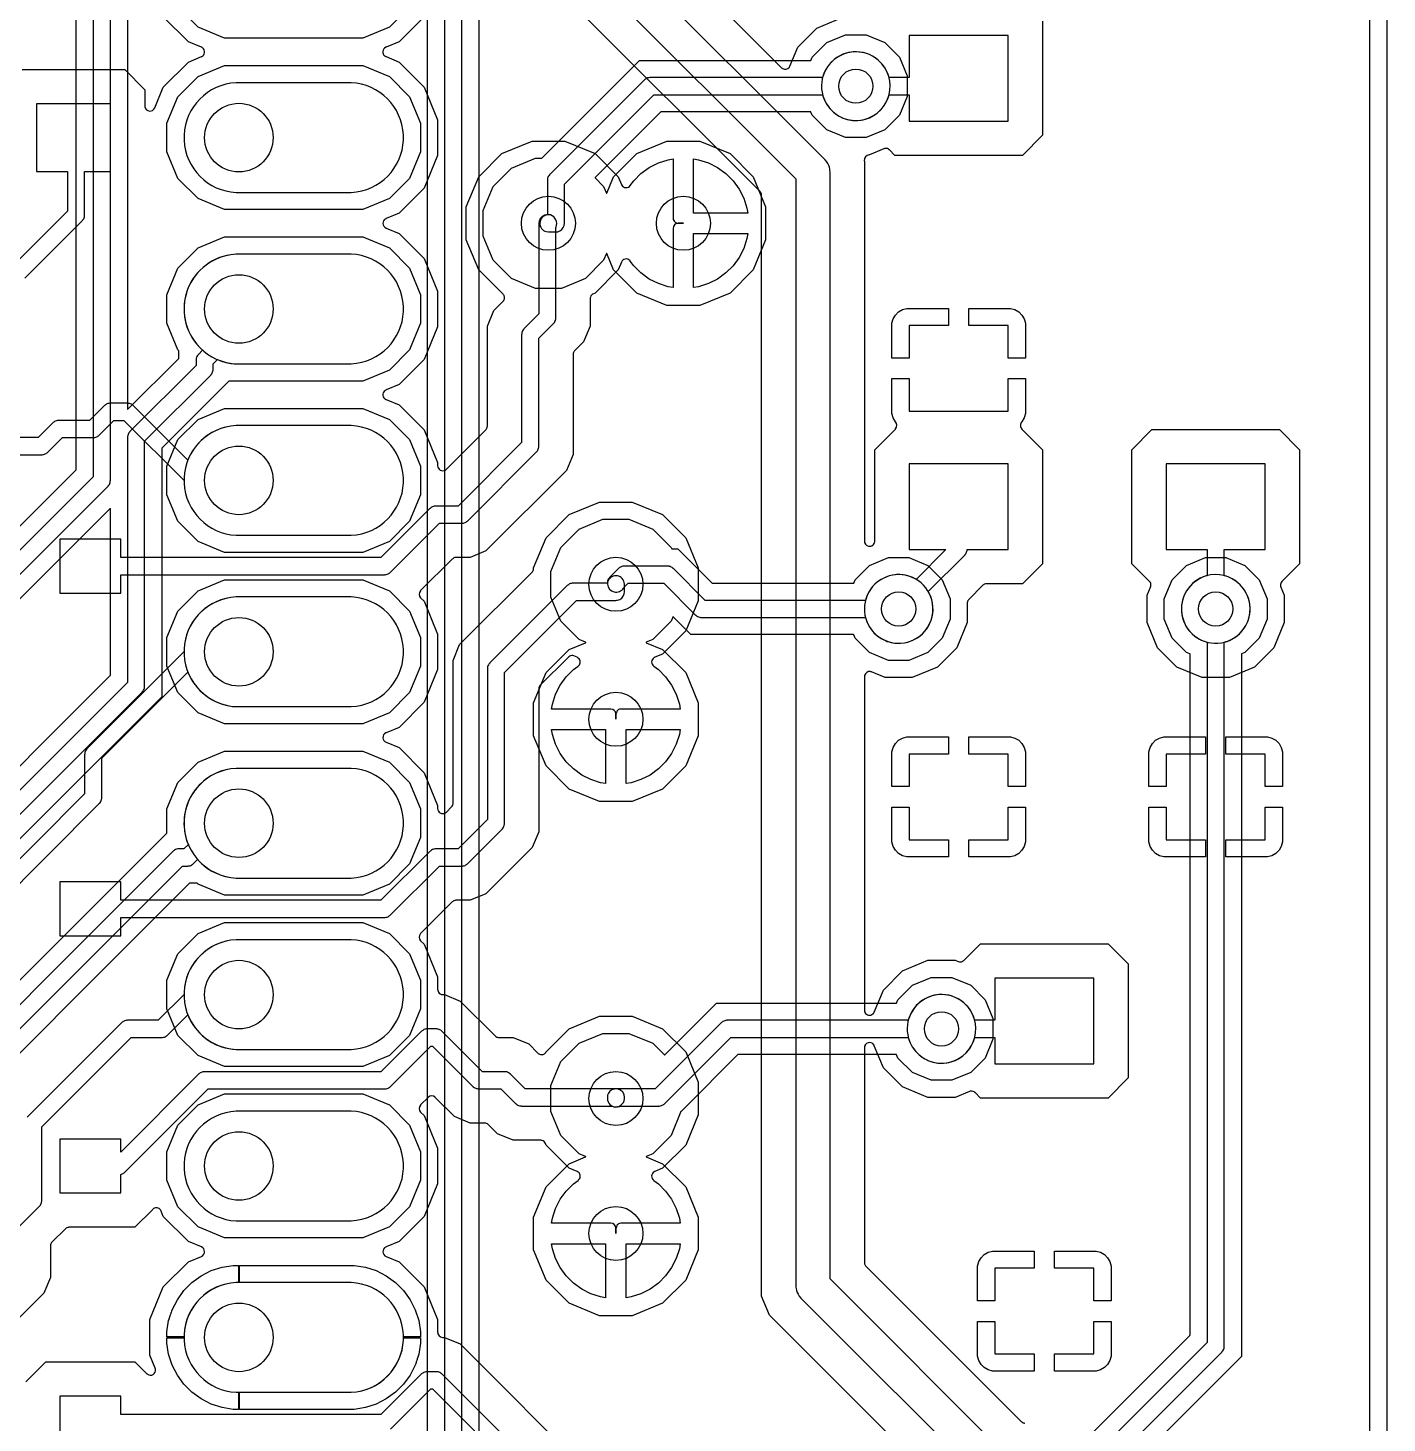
# Model space of a CAD drawing. Header units: millimetres. Extents: x 0 to 50.8, y 0 to 50.8.
# Drawn here: x 30.66 to 50.8, y 17.78 to 38.46 of the extents above; entities that cross this region are included whole.
import ezdxf

# ---------------------------------------------------------------- set-up
doc = ezdxf.new("R2010")
doc.units = ezdxf.units.MM

msp = doc.modelspace()

# ---------------------------------------------------------------- linework, layer by layer
at = {"layer": '16_copper'}
for points in [[(0.262, 0.258), (50.538, 0.258), (50.542, 0.261), (50.541, 0.261), (50.542, 0.262), (50.542, 50.538), (50.539, 50.542), (50.538, 50.541), (50.538, 50.542), (0.262, 50.542)], [(22.733, 23.272), (31.368, 31.907), (31.368, 31.908), (31.369, 31.909), (31.369, 31.909), (31.369, 31.909), (31.369, 44.735)], [(31.623, 44.577), (31.623, 31.803), (23.024, 23.204)], [(32.131, 44.418), (32.131, 32.806), (32.132, 32.806), (32.131, 32.805), (32.132, 32.804), (32.134, 32.803), (32.136, 32.804), (32.138, 32.804), (32.892, 33.558), (32.892, 33.56), (32.893, 33.56), (32.893, 33.669), (32.892, 33.67), (32.892, 33.671), (32.878, 33.686), (32.715, 34.078), (32.715, 34.502), (32.878, 34.894), (33.178, 35.194), (33.57, 35.357), (35.62, 35.357), (36.012, 35.194), (36.312, 34.894), (36.474, 34.502), (36.474, 34.078), (36.312, 33.686), (36.012, 33.386), (35.62, 33.223), (33.637, 33.223), (33.635, 33.222), (33.634, 33.222), (32.64, 32.228), (32.64, 32.227), (32.64, 32.227), (32.64, 32.227), (32.64, 32.226), (32.639, 32.226), (32.639, 28.544), (27.814, 23.719)], [(37.338, 42.703), (37.338, 10.637)], [(36.576, 10.954), (36.576, 42.386)], [(36.83, 42.492), (36.83, 10.848)], [(37.084, 10.795), (37.084, 42.545)], [(27.051, 24.034), (31.876, 28.859), (31.876, 28.86), (31.877, 28.861), (31.877, 28.861), (31.877, 28.861), (31.877, 31.329), (31.876, 31.329), (31.877, 31.33), (31.876, 31.331), (31.874, 31.332), (31.872, 31.331), (31.87, 31.331), (23.496, 22.957)], [(44.709, 15.91), (47.878, 19.08), (47.878, 19.081), (47.878, 19.081), (47.878, 19.081), (47.878, 19.082), (47.879, 19.082), (47.879, 29.175), (47.877, 29.179), (47.877, 29.179), (47.828, 29.199), (47.614, 29.413), (47.498, 29.693), (47.498, 29.997), (47.614, 30.277), (47.828, 30.491), (48.108, 30.607), (48.412, 30.607), (48.692, 30.491), (48.906, 30.277), (49.022, 29.997), (49.022, 29.693), (48.906, 29.413), (48.692, 29.199), (48.643, 29.179), (48.641, 29.176), (48.641, 29.175), (48.641, 18.765), (45.307, 15.431)], [(28.525, 22.333), (32.511, 26.319), (32.714, 26.522), (32.714, 26.524), (32.715, 26.525), (32.715, 26.882), (32.878, 27.274), (33.178, 27.574), (33.57, 27.737), (35.62, 27.737), (36.012, 27.574), (36.312, 27.274), (36.474, 26.882), (36.474, 26.458), (36.312, 26.066), (36.012, 25.766), (35.62, 25.603), (33.57, 25.603), (33.178, 25.766), (33.163, 25.78), (33.161, 25.78), (33.161, 25.781), (33.052, 25.781), (33.051, 25.78), (33.05, 25.78), (29.064, 21.794)]]:
    msp.add_lwpolyline(points, dxfattribs=at)
for points in [[(23.241, 23.061), (31.84, 31.66), (31.843, 31.664), (31.847, 31.668, 0.11143), (31.873, 31.718), (31.874, 31.725), (31.876, 31.735), (31.876, 31.744), (31.877, 31.75), (31.877, 44.524)], [(27.559, 23.823), (32.348, 28.612), (32.351, 28.616), (32.355, 28.62, 0.11143), (32.381, 28.67), (32.382, 28.677), (32.384, 28.687), (32.384, 28.696), (32.385, 28.702), (32.385, 32.332), (33.364, 33.311), (33.367, 33.315), (33.371, 33.319, 0.11143), (33.397, 33.369), (33.398, 33.376), (33.4, 33.386), (33.4, 33.395), (33.401, 33.401), (33.401, 33.475), (33.467, 33.541), (33.508, 33.524, 0.073764), (33.742, 33.477), (35.448, 33.477), (35.527, 33.485, 0.906347), (35.448, 35.103), (33.742, 35.103), (33.663, 35.095, 0.633244), (33.236, 33.687), (33.245, 33.679), (33.184, 33.618), (33.181, 33.614), (33.177, 33.61, 0.11143), (33.151, 33.56), (33.15, 33.553), (33.148, 33.543), (33.148, 33.534), (33.147, 33.528), (33.147, 33.454), (32.168, 32.475), (32.165, 32.471), (32.161, 32.467, 0.11143), (32.135, 32.417), (32.134, 32.41), (32.132, 32.4), (32.132, 32.391), (32.131, 32.385), (32.131, 28.755), (27.342, 23.966)], [(44.577, 15.06), (48.35, 18.833), (48.353, 18.837), (48.357, 18.841, 0.11143), (48.383, 18.891), (48.384, 18.898), (48.386, 18.908), (48.386, 18.917), (48.387, 18.923), (48.387, 29.353), (48.401, 29.356, 1), (48.119, 30.334), (48.065, 30.315, 0.709538), (48.119, 29.356), (48.133, 29.353), (48.133, 18.976), (44.36, 15.203)], [(28.759, 21.848), (32.946, 26.035), (33.02, 26.035), (33.025, 26.036), (33.031, 26.035, 0.111436), (33.084, 26.052), (33.09, 26.057), (33.098, 26.062), (33.105, 26.068), (33.11, 26.072), (33.171, 26.133, 0.20298), (33.742, 25.857), (35.448, 25.857), (35.527, 25.865, 0.906347), (35.448, 27.483), (33.742, 27.483), (33.663, 27.475, 0.472964), (33.016, 26.396), (33.033, 26.355), (32.967, 26.289), (32.893, 26.289, 0.133078), (32.829, 26.272), (32.823, 26.267), (32.815, 26.262), (32.808, 26.256), (32.803, 26.252), (28.579, 22.028)]]:
    msp.add_lwpolyline(points, format="xyb", dxfattribs=at)
for points in [[(33.57, 38.303), (33.178, 38.466), (32.878, 38.766), (32.715, 39.158), (32.715, 39.582), (32.878, 39.974), (33.178, 40.274), (33.57, 40.437), (35.62, 40.437), (36.012, 40.274), (36.312, 39.974), (36.474, 39.582), (36.474, 39.158), (36.312, 38.766), (36.012, 38.466), (35.62, 38.303)], [(40.127, 34.341), (39.679, 34.526), (39.336, 34.869), (39.236, 35.111), (39.235, 35.112), (39.235, 35.113), (39.234, 35.113), (39.232, 35.114), (39.231, 35.112), (39.229, 35.111), (39.188, 35.013), (38.917, 34.742), (38.562, 34.595), (38.178, 34.595), (37.823, 34.742), (37.552, 35.013), (37.405, 35.368), (37.405, 35.752), (37.552, 36.107), (37.823, 36.378), (38.178, 36.525), (38.271, 36.525), (38.273, 36.527), (38.274, 36.526), (39.72, 37.973), (42.256, 37.973), (42.26, 37.975), (42.26, 37.975), (42.28, 38.024), (42.494, 38.238), (42.774, 38.354), (43.078, 38.354), (43.358, 38.238), (43.572, 38.024), (43.688, 37.744), (43.688, 37.44), (43.572, 37.16), (43.358, 36.946), (43.078, 36.83), (42.774, 36.83), (42.494, 36.946), (42.28, 37.16), (42.26, 37.209), (42.257, 37.211), (42.256, 37.211), (40.037, 37.211), (40.036, 37.21), (40.035, 37.21), (39.063, 36.238), (39.062, 36.233), (39.063, 36.233), (39.063, 36.232), (39.188, 36.107), (39.229, 36.009), (39.23, 36.008), (39.23, 36.007), (39.231, 36.007), (39.233, 36.006), (39.234, 36.008), (39.236, 36.009), (39.336, 36.251), (39.679, 36.594), (40.127, 36.779), (40.613, 36.779), (41.061, 36.594), (41.404, 36.251), (41.589, 35.803), (41.589, 35.317), (41.404, 34.869), (41.061, 34.526), (40.613, 34.341)], [(33.57, 35.763), (33.178, 35.926), (32.878, 36.226), (32.715, 36.618), (32.715, 37.042), (32.878, 37.434), (33.178, 37.734), (33.57, 37.897), (35.62, 37.897), (36.012, 37.734), (36.312, 37.434), (36.474, 37.042), (36.474, 36.618), (36.312, 36.226), (36.012, 35.926), (35.62, 35.763)], [(33.57, 30.683), (33.178, 30.846), (32.878, 31.146), (32.715, 31.538), (32.715, 31.962), (32.878, 32.354), (33.178, 32.654), (33.57, 32.817), (35.62, 32.817), (36.012, 32.654), (36.312, 32.354), (36.474, 31.962), (36.474, 31.538), (36.312, 31.146), (36.012, 30.846), (35.62, 30.683)], [(39.127, 26.991), (38.679, 27.176), (38.336, 27.519), (38.151, 27.967), (38.151, 28.453), (38.336, 28.901), (38.679, 29.244), (38.921, 29.344), (38.922, 29.345), (38.923, 29.345), (38.923, 29.346), (38.924, 29.348), (38.922, 29.349), (38.921, 29.351), (38.823, 29.392), (38.552, 29.663), (38.405, 30.018), (38.405, 30.402), (38.552, 30.757), (38.823, 31.028), (39.178, 31.175), (39.562, 31.175), (39.917, 31.028), (40.188, 30.757), (40.197, 30.736), (40.2, 30.734), (40.2, 30.734), (40.29, 30.734), (40.797, 30.227), (40.799, 30.227), (40.799, 30.226), (42.891, 30.226), (42.895, 30.228), (42.895, 30.228), (42.915, 30.277), (43.129, 30.491), (43.409, 30.607), (43.713, 30.607), (43.993, 30.491), (44.207, 30.277), (44.323, 29.997), (44.323, 29.693), (44.207, 29.413), (43.993, 29.199), (43.713, 29.083), (43.409, 29.083), (43.129, 29.199), (42.915, 29.413), (42.895, 29.462), (42.892, 29.464), (42.891, 29.464), (40.482, 29.464), (40.22, 29.726), (40.22, 29.726), (40.22, 29.726), (40.219, 29.726), (40.216, 29.727), (40.215, 29.725), (40.214, 29.725), (40.188, 29.663), (39.917, 29.392), (39.819, 29.351), (39.818, 29.35), (39.817, 29.35), (39.817, 29.349), (39.816, 29.347), (39.818, 29.346), (39.819, 29.344), (40.061, 29.244), (40.404, 28.901), (40.589, 28.453), (40.589, 27.967), (40.404, 27.519), (40.061, 27.176), (39.613, 26.991)], [(33.57, 28.143), (33.178, 28.306), (32.878, 28.606), (32.715, 28.998), (32.715, 29.422), (32.878, 29.814), (33.178, 30.114), (33.57, 30.277), (35.62, 30.277), (36.012, 30.114), (36.312, 29.814), (36.474, 29.422), (36.474, 28.998), (36.312, 28.606), (36.012, 28.306), (35.62, 28.143)], [(33.57, 23.063), (33.178, 23.226), (32.878, 23.526), (32.715, 23.918), (32.715, 24.342), (32.878, 24.734), (33.178, 25.034), (33.57, 25.197), (35.62, 25.197), (36.012, 25.034), (36.312, 24.734), (36.474, 24.342), (36.474, 23.918), (36.312, 23.526), (36.012, 23.226), (35.62, 23.063)], [(39.127, 19.371), (38.679, 19.556), (38.336, 19.899), (38.151, 20.347), (38.151, 20.833), (38.336, 21.281), (38.679, 21.624), (38.921, 21.724), (38.922, 21.725), (38.923, 21.725), (38.923, 21.726), (38.924, 21.728), (38.922, 21.729), (38.921, 21.731), (38.823, 21.772), (38.552, 22.043), (38.405, 22.398), (38.405, 22.782), (38.552, 23.137), (38.823, 23.408), (39.178, 23.555), (39.562, 23.555), (39.917, 23.408), (40.09, 23.235), (40.094, 23.235), (40.095, 23.235), (40.095, 23.235), (40.863, 24.003), (43.526, 24.003), (43.53, 24.005), (43.53, 24.005), (43.55, 24.054), (43.764, 24.268), (44.044, 24.384), (44.348, 24.384), (44.628, 24.268), (44.842, 24.054), (44.958, 23.774), (44.958, 23.47), (44.842, 23.19), (44.628, 22.976), (44.348, 22.86), (44.044, 22.86), (43.764, 22.976), (43.55, 23.19), (43.53, 23.239), (43.527, 23.241), (43.526, 23.241), (41.18, 23.241), (41.179, 23.24), (41.178, 23.24), (40.387, 22.449), (40.335, 22.398), (40.335, 22.396), (40.334, 22.396), (40.188, 22.043), (39.917, 21.772), (39.819, 21.731), (39.818, 21.73), (39.817, 21.73), (39.817, 21.729), (39.816, 21.727), (39.818, 21.726), (39.819, 21.724), (40.061, 21.624), (40.404, 21.281), (40.589, 20.833), (40.589, 20.347), (40.404, 19.899), (40.061, 19.556), (39.613, 19.371)], [(33.57, 20.523), (33.178, 20.686), (32.878, 20.986), (32.715, 21.378), (32.715, 21.802), (32.878, 22.194), (33.178, 22.494), (33.57, 22.657), (35.62, 22.657), (36.012, 22.494), (36.312, 22.194), (36.474, 21.802), (36.474, 21.378), (36.312, 20.986), (36.012, 20.686), (35.62, 20.523)]]:
    msp.add_lwpolyline(points, close=True, dxfattribs=at)
for points in [[(38.494, 35.434), (38.507, 35.436, 0.284783), (38.604, 35.528), (38.604, 35.529), (38.604, 35.53), (38.608, 35.558), (38.608, 35.559), (38.608, 35.56), (38.608, 36.142), (39.931, 37.465), (42.434, 37.465), (42.437, 37.451, 1), (43.415, 37.733), (43.396, 37.787, 0.709538), (42.437, 37.733), (42.434, 37.719), (39.878, 37.719), (39.873, 37.718), (39.867, 37.719, 0.111436), (39.814, 37.702), (39.808, 37.697), (39.8, 37.692), (39.793, 37.686), (39.788, 37.682), (38.391, 36.285), (38.388, 36.281), (38.384, 36.277, 0.11143), (38.358, 36.227), (38.357, 36.22), (38.355, 36.21), (38.355, 36.201), (38.354, 36.195), (38.354, 35.685), (38.342, 35.684, 0.785533), (38.338, 35.437), (38.37, 35.433), (38.481, 35.433)], [(35.527, 36.025, 0.906347), (35.448, 37.643), (33.742, 37.643), (33.663, 37.635, 0.906347), (33.742, 36.017), (35.448, 36.017)], [(35.527, 30.945, 0.906347), (35.448, 32.563), (33.742, 32.563), (33.663, 32.555, 0.906347), (33.742, 30.937), (35.448, 30.937)], [(43.646, 29.343, 1), (43.476, 30.347), (43.42, 30.334, 0.257954), (43.072, 29.986), (43.069, 29.972), (40.693, 29.972), (40.222, 30.443), (40.218, 30.446), (40.214, 30.45, 0.11143), (40.164, 30.476), (40.157, 30.477), (40.147, 30.479), (40.138, 30.479), (40.132, 30.48), (39.497, 30.48), (39.492, 30.479), (39.486, 30.48, 0.111436), (39.433, 30.463), (39.427, 30.458), (39.419, 30.453), (39.412, 30.447), (39.407, 30.443), (39.28, 30.316), (39.277, 30.312), (39.273, 30.308, 0.11143), (39.247, 30.258), (39.246, 30.251), (39.244, 30.241), (39.244, 30.232), (39.243, 30.226), (39.243, 30.21, 0.696236), (39.483, 30.152), (39.487, 30.164), (39.55, 30.226), (40.079, 30.226), (40.55, 29.755), (40.554, 29.752), (40.558, 29.748, 0.11143), (40.608, 29.722), (40.615, 29.721), (40.625, 29.719), (40.634, 29.719), (40.64, 29.718), (43.069, 29.718), (43.072, 29.704, 0.349915), (43.59, 29.337)], [(35.527, 28.405, 0.906347), (35.448, 30.023), (33.742, 30.023), (33.663, 30.015, 0.906347), (33.742, 28.397), (35.448, 28.397)], [(35.527, 23.325, 0.906347), (35.448, 24.943), (33.742, 24.943), (33.663, 24.935, 0.906347), (33.742, 23.317), (35.448, 23.317)], [(39.396, 22.466), (39.423, 22.474), (39.43, 22.479), (40.005, 22.479), (40.01, 22.48), (40.016, 22.479, 0.111436), (40.069, 22.496), (40.075, 22.501), (40.083, 22.506), (40.09, 22.512), (40.095, 22.516), (41.074, 23.495), (43.704, 23.495), (43.707, 23.481, 1), (44.685, 23.763), (44.666, 23.817, 0.709538), (43.707, 23.763), (43.704, 23.749), (41.021, 23.749), (41.016, 23.748), (41.01, 23.749, 0.111436), (40.957, 23.732), (40.951, 23.727), (40.943, 23.722), (40.936, 23.716), (40.931, 23.712), (39.952, 22.733), (39.37, 22.733), (39.357, 22.732), (39.344, 22.73, 0.284783), (39.247, 22.638), (39.247, 22.637), (39.247, 22.636), (39.243, 22.608), (39.243, 22.607), (39.243, 22.606), (39.243, 22.59, 0.373626), (39.368, 22.463)], [(35.527, 20.785, 0.906347), (35.448, 22.403), (33.742, 22.403), (33.663, 22.395, 0.906347), (33.742, 20.777), (35.448, 20.777)], [(32.715, 19.058), (32.715, 19.134), (32.741, 19.3), (32.747, 19.317), (32.747, 19.317), (32.747, 19.317), (32.748, 19.321), (32.748, 19.321), (32.748, 19.321), (32.75, 19.325), (32.75, 19.325), (32.75, 19.325), (32.751, 19.329), (32.751, 19.329), (32.751, 19.329), (32.752, 19.333), (32.752, 19.333), (32.752, 19.333), (32.753, 19.337), (32.753, 19.337), (32.753, 19.337), (32.755, 19.341), (32.755, 19.341), (32.755, 19.341), (32.76, 19.357), (32.76, 19.357), (32.76, 19.357), (32.761, 19.361), (32.761, 19.361), (32.761, 19.361), (32.763, 19.365), (32.763, 19.365), (32.763, 19.365), (32.764, 19.369), (32.764, 19.369), (32.764, 19.369), (32.765, 19.373), (32.765, 19.373), (32.765, 19.373), (32.766, 19.377), (32.766, 19.377), (32.766, 19.377), (32.768, 19.381), (32.768, 19.381), (32.768, 19.381), (32.773, 19.397), (32.773, 19.397), (32.774, 19.401), (32.774, 19.401), (32.774, 19.401), (32.776, 19.405), (32.776, 19.405), (32.776, 19.405), (32.777, 19.409), (32.777, 19.409), (32.777, 19.409), (32.778, 19.413), (32.778, 19.413), (32.778, 19.413), (32.779, 19.417), (32.779, 19.417), (32.779, 19.417), (32.781, 19.421), (32.781, 19.421), (32.781, 19.421), (32.787, 19.441), (32.787, 19.441), (32.787, 19.441), (32.789, 19.445), (32.789, 19.445), (32.789, 19.445), (32.79, 19.449), (32.79, 19.449), (32.79, 19.449), (32.791, 19.453), (32.791, 19.453), (32.791, 19.453), (32.792, 19.457), (32.792, 19.457), (32.792, 19.457), (32.793, 19.46), (32.87, 19.609), (32.968, 19.745), (33.087, 19.864), (33.223, 19.962), (33.372, 20.039), (33.532, 20.091), (33.698, 20.117), (33.774, 20.117), (33.774, 19.863), (33.742, 19.863, 0.385742), (32.969, 19.09), (32.969, 19.058)], [(36.22, 19.058), (36.22, 19.09, 0.385742), (35.448, 19.863), (33.79, 19.863), (33.79, 20.117), (35.492, 20.117), (35.657, 20.091), (35.817, 20.039), (35.967, 19.962), (36.103, 19.864), (36.221, 19.745), (36.32, 19.609), (36.396, 19.46), (36.448, 19.3), (36.474, 19.134), (36.474, 19.058)], [(33.698, 17.983), (33.532, 18.009), (33.372, 18.061), (33.223, 18.138), (33.087, 18.236), (32.968, 18.355), (32.87, 18.491), (32.793, 18.64), (32.741, 18.8), (32.715, 18.966), (32.715, 19.042), (32.969, 19.042), (32.969, 19.01, 0.385742), (33.742, 18.237), (33.774, 18.237), (33.774, 17.983)], [(33.79, 17.983), (33.79, 18.237), (35.448, 18.237), (35.527, 18.245, 0.357805), (36.22, 19.01), (36.22, 19.042), (36.474, 19.042), (36.474, 18.966), (36.448, 18.8), (36.448, 18.799), (36.448, 18.799), (36.448, 18.799), (36.447, 18.795), (36.447, 18.795), (36.447, 18.795), (36.445, 18.791), (36.445, 18.791), (36.445, 18.791), (36.444, 18.787), (36.444, 18.787), (36.444, 18.787), (36.439, 18.771), (36.439, 18.771), (36.439, 18.771), (36.437, 18.767), (36.437, 18.767), (36.437, 18.767), (36.436, 18.763), (36.436, 18.763), (36.436, 18.763), (36.435, 18.759), (36.435, 18.759), (36.435, 18.759), (36.434, 18.755), (36.434, 18.755), (36.434, 18.755), (36.432, 18.751), (36.432, 18.751), (36.432, 18.751), (36.431, 18.747), (36.431, 18.747), (36.431, 18.747), (36.426, 18.731), (36.426, 18.731), (36.424, 18.727), (36.424, 18.727), (36.424, 18.727), (36.423, 18.723), (36.423, 18.723), (36.423, 18.723), (36.422, 18.719), (36.422, 18.719), (36.422, 18.719), (36.421, 18.715), (36.421, 18.715), (36.421, 18.715), (36.419, 18.711), (36.419, 18.711), (36.419, 18.711), (36.418, 18.707), (36.418, 18.707), (36.418, 18.707), (36.411, 18.687), (36.411, 18.687), (36.411, 18.687), (36.41, 18.683), (36.41, 18.683), (36.41, 18.683), (36.409, 18.679), (36.409, 18.679), (36.409, 18.679), (36.408, 18.675), (36.408, 18.675), (36.408, 18.675), (36.406, 18.671), (36.406, 18.671), (36.406, 18.671), (36.405, 18.667), (36.405, 18.667), (36.405, 18.667), (36.404, 18.663), (36.404, 18.663), (36.404, 18.663), (36.398, 18.647), (36.398, 18.647), (36.397, 18.643), (36.397, 18.643), (36.397, 18.643), (36.396, 18.64), (36.32, 18.491), (36.221, 18.355), (36.103, 18.236), (35.967, 18.138), (35.817, 18.061), (35.657, 18.009), (35.492, 17.983)]]:
    msp.add_lwpolyline(points, format="xyb", close=True, dxfattribs=at)
at = {"layer": '1_copper'}
for points in [[(50.542, 3.476), (50.542, 49.53)], [(36.031, 17.69), (36.629, 18.288), (36.65, 18.288), (38.645, 16.293)]]:
    msp.add_lwpolyline(points, dxfattribs=at)
for points in [[(45.19, 17.272), (42.545, 19.917), (42.545, 36.322), (42.543, 36.341), (42.542, 36.361, 0.118891), (42.497, 36.471), (42.471, 36.501), (42.471, 36.502), (42.471, 36.502), (39.624, 39.348)], [(40.324, 39.367), (41.825, 37.865), (41.833, 37.859), (41.841, 37.853, 0.383473), (41.941, 37.874), (41.944, 37.881), (41.95, 37.89), (42.065, 38.168), (42.35, 38.453), (42.724, 38.608)], [(39.19, 39.063), (42.037, 36.217), (42.037, 19.812), (42.039, 19.793), (42.04, 19.773, 0.118891), (42.085, 19.663), (42.111, 19.633), (42.111, 19.632), (42.111, 19.632), (44.905, 16.838)], [(44.653, 16.372), (41.645, 19.38), (41.529, 19.66), (41.529, 35.975), (41.528, 35.983), (41.527, 35.992, 0.087654), (41.517, 36.016), (41.512, 36.022), (41.507, 36.029), (38.724, 38.811)], [(30.57, 37.838), (32.09, 37.838), (32.388, 37.54), (32.388, 37.299), (32.389, 37.292), (32.389, 37.285, 0.747793), (32.535, 37.27), (32.662, 37.578), (33.034, 37.95), (33.227, 38.03), (33.229, 38.031), (33.232, 38.032, 0.548412), (33.245, 38.16), (33.237, 38.164), (33.231, 38.168, 0.015766), (33.227, 38.17), (33.034, 38.25), (32.662, 38.622)], [(36.527, 38.622), (36.156, 38.25), (35.963, 38.17), (35.96, 38.169), (35.958, 38.168, 0.5484), (35.945, 38.04), (35.952, 38.036), (35.959, 38.032, 0.015775), (35.963, 38.03), (36.156, 37.95), (36.527, 37.578), (36.728, 37.093), (36.728, 36.567), (36.527, 36.082), (36.156, 35.71), (35.963, 35.63), (35.96, 35.629), (35.958, 35.628, 0.641563), (35.963, 35.49), (36.156, 35.41), (36.527, 35.038), (36.728, 34.553), (36.728, 34.027), (36.527, 33.542), (36.156, 33.17), (35.963, 33.09), (35.96, 33.089), (35.958, 33.088, 0.5484), (35.945, 32.96), (35.952, 32.956), (35.959, 32.952, 0.015775), (35.963, 32.95), (36.156, 32.87), (36.527, 32.498), (36.728, 32.013), (36.728, 31.968, 0.57289), (36.842, 31.902), (36.849, 31.907), (36.855, 31.911, 0.015772), (36.858, 31.915), (37.443, 32.499), (37.448, 32.505), (37.453, 32.512, 0.087651), (37.463, 32.537), (37.464, 32.544), (37.465, 32.553), (37.465, 34.035), (37.562, 34.269), (37.697, 34.404), (37.702, 34.41), (37.707, 34.417, 0.079584), (37.717, 34.442), (37.718, 34.449), (37.719, 34.458, 0.014411), (37.719, 34.462), (37.719, 34.463), (37.719, 34.463), (37.719, 34.464), (37.717, 34.471), (37.716, 34.481, 0.146906), (37.69, 34.519), (37.682, 34.523), (37.336, 34.869), (37.151, 35.317), (37.151, 35.803), (37.336, 36.251), (37.679, 36.594), (38.127, 36.779), (38.613, 36.779), (39.061, 36.594), (39.404, 36.251), (39.451, 36.135), (39.454, 36.131), (39.456, 36.127, 0.5447), (39.583, 36.12), (39.634, 36.189), (39.741, 36.296), (39.864, 36.386), (39.999, 36.454), (40.144, 36.501), (40.218, 36.513), (40.218, 35.636), (40.218, 35.631, 0.218348), (40.249, 35.575), (40.253, 35.572, -0.108546), (40.294, 35.56), (40.37, 35.56), (40.37, 35.56), (40.294, 35.56), (40.288, 35.559, 0.392588), (40.218, 35.484), (40.218, 34.607), (40.144, 34.619), (39.999, 34.666), (39.864, 34.734), (39.741, 34.824), (39.634, 34.931), (39.583, 35), (39.58, 35.004), (39.577, 35.008, 0.544693), (39.451, 34.985), (39.404, 34.869), (39.061, 34.526), (39.036, 34.516, 0.229651), (38.992, 34.467), (38.99, 34.456), (38.989, 34.448, 0.007896), (38.989, 34.446), (38.989, 34.037), (38.892, 33.803), (38.757, 33.668), (38.752, 33.662), (38.747, 33.655, 0.087651), (38.737, 33.63), (38.736, 33.623), (38.735, 33.614), (38.735, 32.132), (38.638, 31.898), (37.444, 30.704), (37.21, 30.607), (36.998, 30.607), (36.989, 30.606), (36.981, 30.605, 0.087654), (36.956, 30.595), (36.951, 30.59), (36.944, 30.585), (36.476, 30.117), (36.473, 30.113, 0.392535), (36.476, 30.009), (36.527, 29.958), (36.728, 29.473), (36.728, 28.947), (36.527, 28.462), (36.156, 28.09), (35.963, 28.01), (35.96, 28.009), (35.958, 28.008, 0.641563), (35.963, 27.87), (36.156, 27.79), (36.527, 27.418), (36.728, 26.933), (36.728, 26.888, 0.57289), (36.842, 26.822), (36.849, 26.827), (36.855, 26.831, 0.015772), (36.858, 26.835), (36.935, 26.911), (36.94, 26.917), (36.945, 26.924, 0.087664), (36.955, 26.949), (36.956, 26.956), (36.957, 26.965), (36.957, 29.082), (37.054, 29.316), (38.128, 30.391), (38.134, 30.397), (38.139, 30.404, 0.073861), (38.149, 30.428), (38.15, 30.436, 0.051649), (38.151, 30.453), (38.336, 30.901), (38.679, 31.244), (39.127, 31.429), (39.613, 31.429), (40.061, 31.244), (40.404, 30.901), (40.589, 30.453), (40.589, 29.967), (40.404, 29.519), (40.061, 29.176), (39.945, 29.129), (39.941, 29.126), (39.937, 29.124, 0.544688), (39.93, 28.997), (39.999, 28.946), (40.106, 28.839), (40.196, 28.716), (40.264, 28.581), (40.311, 28.436), (40.323, 28.362), (39.446, 28.362), (39.441, 28.362, 0.218348), (39.385, 28.331), (39.382, 28.327, -0.108546), (39.37, 28.286), (39.37, 28.21), (39.37, 28.21), (39.37, 28.286), (39.369, 28.292, 0.392588), (39.294, 28.362), (38.417, 28.362), (38.429, 28.436), (38.476, 28.581), (38.544, 28.716), (38.634, 28.839), (38.741, 28.946), (38.81, 28.997), (38.814, 29), (38.818, 29.003, 0.458563), (38.813, 29.118), (38.807, 29.121), (38.803, 29.125, 0.01961), (38.795, 29.129), (38.748, 29.148, 0.229632), (38.682, 29.144), (38.673, 29.137), (38.667, 29.133, 0.007882), (38.665, 29.131), (38.249, 28.715), (38.244, 28.709), (38.239, 28.702, 0.087651), (38.229, 28.677), (38.228, 28.67), (38.227, 28.661), (38.227, 26.544), (38.13, 26.31), (37.444, 25.624), (37.21, 25.527), (36.998, 25.527), (36.989, 25.526), (36.981, 25.525, 0.087654), (36.956, 25.515), (36.951, 25.51), (36.944, 25.505), (36.476, 25.037), (36.473, 25.033, 0.392535), (36.476, 24.929), (36.527, 24.878), (36.728, 24.393), (36.728, 24.206), (36.729, 24.201), (36.729, 24.195), (36.729, 24.195, 0.218348), (36.764, 24.142), (36.769, 24.14, 0.091933), (36.805, 24.13), (36.829, 24.13), (37.063, 24.033), (37.579, 23.517), (37.585, 23.512), (37.592, 23.507, 0.087651), (37.617, 23.497), (37.624, 23.496), (37.633, 23.495), (37.845, 23.495), (38.079, 23.398), (38.214, 23.263), (38.22, 23.258), (38.227, 23.253, 0.079584), (38.252, 23.243), (38.259, 23.242), (38.268, 23.241, 0.014411), (38.272, 23.241), (38.273, 23.241), (38.273, 23.241), (38.274, 23.241), (38.281, 23.243), (38.291, 23.244, 0.146906), (38.329, 23.27), (38.333, 23.278), (38.679, 23.624), (39.127, 23.809), (39.613, 23.809), (40.061, 23.624), (40.404, 23.281), (40.589, 22.833), (40.589, 22.347), (40.404, 21.899), (40.061, 21.556), (39.945, 21.509), (39.941, 21.506), (39.937, 21.504, 0.5447), (39.93, 21.377), (39.999, 21.326), (40.106, 21.219), (40.196, 21.096), (40.264, 20.961), (40.311, 20.816), (40.323, 20.742), (39.446, 20.742), (39.441, 20.742, 0.218348), (39.385, 20.711), (39.382, 20.707, -0.108546), (39.37, 20.666), (39.37, 20.59), (39.37, 20.59), (39.37, 20.666), (39.369, 20.672, 0.392588), (39.294, 20.742), (38.417, 20.742), (38.429, 20.816), (38.476, 20.961), (38.544, 21.096), (38.634, 21.219), (38.741, 21.326), (38.81, 21.377), (38.814, 21.38), (38.818, 21.383, 0.544693), (38.795, 21.509), (38.679, 21.556), (38.336, 21.899), (38.326, 21.924, 0.229631), (38.277, 21.968), (38.266, 21.97), (38.258, 21.971, 0.007886), (38.256, 21.971), (37.847, 21.971), (37.613, 22.068), (37.478, 22.203), (37.472, 22.208), (37.465, 22.213, 0.087651), (37.44, 22.223), (37.433, 22.224), (37.424, 22.225), (37.212, 22.225), (36.978, 22.322), (36.693, 22.607), (36.689, 22.61, 0.39257), (36.586, 22.607), (36.476, 22.497), (36.473, 22.493, 0.392535), (36.476, 22.389), (36.527, 22.338), (36.728, 21.853), (36.728, 21.327), (36.527, 20.842), (36.156, 20.47), (35.963, 20.39), (35.96, 20.389), (35.958, 20.388, 0.641563), (35.963, 20.25), (36.156, 20.17), (36.527, 19.798), (36.728, 19.313), (36.728, 19.126), (36.729, 19.121, 0.237984), (36.764, 19.062), (36.769, 19.06, 0.091933), (36.805, 19.05), (36.829, 19.05), (37.063, 18.953), (38.976, 17.04)], [(45.693, 38.555), (45.693, 36.865), (45.395, 36.567), (43.505, 36.567), (43.424, 36.648), (43.423, 36.649), (43.422, 36.65, 0.218356), (43.361, 36.669), (43.351, 36.667), (43.343, 36.665, 0.007894), (43.341, 36.664), (43.128, 36.576), (43.125, 36.576, 0.399798), (43.049, 36.488), (43.052, 36.481), (43.053, 36.475), (43.053, 30.848), (43.054, 30.839), (43.055, 30.829, 0.376081), (43.141, 30.773), (43.148, 30.775), (43.158, 30.778), (43.16, 30.779), (43.161, 30.779, 0.003959), (43.162, 30.78), (43.163, 30.78, 0.21835), (43.204, 30.828), (43.206, 30.839), (43.207, 30.847, 0.00767), (43.207, 30.849), (43.207, 32.205), (43.512, 32.511), (43.516, 32.515, 0.355073), (43.512, 32.618), (43.512, 32.619), (43.478, 32.677), (43.461, 32.742), (43.461, 33.258), (43.715, 33.258), (43.715, 32.775), (45.185, 32.775), (45.185, 33.258), (45.439, 33.258), (45.439, 32.742), (45.422, 32.677), (45.388, 32.619), (45.388, 32.618, 0.414273), (45.388, 32.511), (45.693, 32.205), (45.693, 30.515), (45.395, 30.217), (44.863, 30.217), (44.854, 30.216), (44.846, 30.215, 0.087654), (44.821, 30.205), (44.816, 30.2), (44.809, 30.195), (44.599, 29.985), (44.594, 29.979), (44.589, 29.972, 0.087651), (44.579, 29.947), (44.578, 29.94), (44.577, 29.931), (44.577, 29.643), (44.422, 29.269), (44.137, 28.984), (43.763, 28.829), (43.359, 28.829), (43.158, 28.912), (43.149, 28.914), (43.14, 28.917, 0.383481), (43.055, 28.86), (43.054, 28.852), (43.053, 28.842), (43.053, 23.901), (43.054, 23.895), (43.054, 23.89), (43.054, 23.889), (43.054, 23.887, 0.026513), (43.056, 23.879), (43.059, 23.873), (43.06, 23.87), (43.06, 23.869), (43.06, 23.869), (43.061, 23.866, 0.491062), (43.18, 23.843), (43.184, 23.849), (43.187, 23.851), (43.187, 23.852), (43.187, 23.852), (43.189, 23.853, 0.026522), (43.194, 23.86), (43.196, 23.866), (43.197, 23.866), (43.199, 23.87), (43.199, 23.871), (43.2, 23.871), (43.335, 24.198), (43.62, 24.483), (43.994, 24.638), (44.398, 24.638), (44.444, 24.619, 0.229642), (44.51, 24.623), (44.519, 24.629), (44.525, 24.634, 0.007896), (44.527, 24.635), (44.775, 24.883), (46.665, 24.883), (46.963, 24.585), (46.963, 22.895), (46.665, 22.597), (44.775, 22.597), (44.694, 22.678), (44.693, 22.679), (44.692, 22.68, 0.218345), (44.631, 22.699), (44.621, 22.697), (44.613, 22.695, 0.007884), (44.611, 22.694), (44.398, 22.606), (43.994, 22.606), (43.62, 22.761), (43.335, 23.046), (43.2, 23.373), (43.196, 23.379), (43.193, 23.385, 0.747777), (43.053, 23.343), (43.053, 20.159), (43.054, 20.151), (43.055, 20.142, 0.087654), (43.065, 20.118), (43.07, 20.112), (43.075, 20.105), (45.378, 17.802), (45.385, 17.797), (45.392, 17.792, 0.087651), (45.416, 17.782), (45.424, 17.781), (45.432, 17.78)], [(30.61, 34.748), (31.459, 35.597), (31.462, 35.601), (31.466, 35.605, 0.11143), (31.492, 35.655), (31.493, 35.662), (31.495, 35.672), (31.495, 35.681), (31.496, 35.687), (31.496, 36.33), (31.88, 36.33), (31.88, 37.33), (30.78, 37.33), (30.78, 36.33), (31.242, 36.33), (31.242, 35.74), (30.292, 34.79)], [(28.882, 32.131), (30.861, 32.131), (30.866, 32.132), (30.872, 32.131, 0.111436), (30.925, 32.148), (30.931, 32.153), (30.939, 32.158), (30.946, 32.164), (30.951, 32.168), (31.168, 32.385), (31.623, 32.385), (31.628, 32.386), (31.634, 32.385, 0.111436), (31.687, 32.402), (31.693, 32.407), (31.701, 32.412), (31.708, 32.418), (31.713, 32.422), (31.93, 32.639), (32.078, 32.639), (32.969, 31.748), (32.969, 31.71, 0.385742), (33.742, 30.937), (35.448, 30.937), (35.527, 30.945, 0.906347), (35.448, 32.563), (33.742, 32.563), (33.663, 32.555, 0.250488), (33.046, 32.098), (33.027, 32.05), (32.221, 32.856), (32.217, 32.859), (32.213, 32.863, 0.11143), (32.163, 32.889), (32.156, 32.89), (32.146, 32.892), (32.137, 32.892), (32.131, 32.893), (31.877, 32.893), (31.872, 32.892), (31.866, 32.893, 0.111436), (31.813, 32.876), (31.807, 32.871), (31.799, 32.866), (31.792, 32.86), (31.787, 32.856), (31.57, 32.639), (31.115, 32.639), (31.11, 32.638), (31.104, 32.639, 0.111436), (31.051, 32.622), (31.045, 32.617), (31.037, 32.612), (31.03, 32.606), (31.025, 32.602), (30.808, 32.385), (28.829, 32.385)], [(30.189, 25.437), (31.713, 26.961), (31.716, 26.965), (31.72, 26.969, 0.11143), (31.746, 27.019), (31.747, 27.026), (31.749, 27.036), (31.749, 27.045), (31.75, 27.051), (31.75, 27.633), (33.027, 28.91), (33.046, 28.862, 0.276738), (33.742, 28.397), (35.448, 28.397), (35.527, 28.405, 0.906347), (35.448, 30.023), (33.742, 30.023), (33.663, 30.015, 0.357805), (32.969, 29.25), (32.969, 29.212), (31.533, 27.776), (31.53, 27.772), (31.526, 27.768, 0.11143), (31.5, 27.718), (31.499, 27.711), (31.497, 27.701), (31.497, 27.692), (31.496, 27.686), (31.496, 27.104), (30.046, 25.654)], [(30.48, 20.648), (30.824, 20.992), (30.827, 20.996), (30.831, 21, 0.11143), (30.857, 21.05), (30.858, 21.057), (30.86, 21.067), (30.86, 21.076), (30.861, 21.082), (30.861, 22.172), (32.184, 23.495), (32.639, 23.495), (32.644, 23.496), (32.65, 23.495, 0.111436), (32.703, 23.512), (32.709, 23.517), (32.717, 23.522), (32.724, 23.528), (32.729, 23.532), (33.027, 23.83), (33.046, 23.782, 0.276738), (33.742, 23.317), (35.448, 23.317), (35.527, 23.325, 0.906347), (35.448, 24.943), (33.742, 24.943), (33.663, 24.935, 0.357805), (32.969, 24.17), (32.969, 24.132), (32.586, 23.749), (32.131, 23.749), (32.126, 23.748), (32.12, 23.749, 0.111436), (32.067, 23.732), (32.061, 23.727), (32.053, 23.722), (32.046, 23.716), (32.041, 23.712), (30.644, 22.315)], [(30.622, 18.39), (30.92, 18.688), (32.24, 18.688), (32.417, 18.512), (32.422, 18.508), (32.427, 18.503, 0.645605), (32.546, 18.575), (32.545, 18.579), (32.545, 18.579), (32.545, 18.579), (32.545, 18.583, 0.042315), (32.541, 18.595), (32.461, 18.787), (32.461, 19.313), (32.662, 19.798), (33.034, 20.17), (33.227, 20.25), (33.229, 20.251), (33.232, 20.252, 0.641563), (33.227, 20.39), (33.034, 20.47), (32.662, 20.842), (32.629, 20.922), (32.624, 20.93), (32.62, 20.939, 0.383476), (32.519, 20.958), (32.513, 20.953), (32.505, 20.946), (32.24, 20.682), (31.264, 20.682), (31.255, 20.681), (31.247, 20.68, 0.087654), (31.222, 20.67), (31.217, 20.665), (31.21, 20.66), (31.01, 20.46), (31.005, 20.454), (31, 20.447, 0.087651), (30.99, 20.422), (30.989, 20.415), (30.988, 20.406), (30.988, 19.94), (30.891, 19.706), (30.46, 19.275)], [(38.788, 16.51), (36.793, 18.505), (36.789, 18.508), (36.785, 18.512, 0.11143), (36.735, 18.538), (36.728, 18.539), (36.718, 18.541), (36.709, 18.541), (36.703, 18.542), (36.576, 18.542), (36.571, 18.541), (36.565, 18.542, 0.111436), (36.512, 18.525), (36.506, 18.52), (36.498, 18.515), (36.491, 18.509), (36.486, 18.505), (35.888, 17.907), (32.03, 17.907), (32.03, 18.18), (31.13, 18.18), (31.13, 17.38)]]:
    msp.add_lwpolyline(points, format="xyb", dxfattribs=at)
for points in [[(45.185, 38.345), (43.715, 38.345), (43.715, 37.719), (43.418, 37.719), (43.415, 37.733, 1), (42.437, 37.451), (42.456, 37.397, 0.709538), (43.415, 37.451), (43.418, 37.465), (43.715, 37.465), (43.715, 37.075), (45.185, 37.075)], [(35.527, 36.025, 0.906347), (35.448, 37.643), (33.742, 37.643), (33.663, 37.635, 0.906347), (33.742, 36.017), (35.448, 36.017)], [(32.03, 30.353), (35.941, 30.353), (35.946, 30.354), (35.952, 30.353, 0.111436), (36.005, 30.37), (36.011, 30.375), (36.019, 30.38), (36.026, 30.386), (36.031, 30.39), (36.756, 31.115), (37.084, 31.115), (37.089, 31.116), (37.095, 31.115, 0.111436), (37.148, 31.132), (37.154, 31.137), (37.162, 31.142), (37.169, 31.148), (37.174, 31.152), (38.19, 32.168), (38.193, 32.172), (38.197, 32.176, 0.11143), (38.223, 32.226), (38.224, 32.233), (38.226, 32.243), (38.226, 32.252), (38.227, 32.258), (38.227, 33.856), (38.444, 34.073), (38.447, 34.077), (38.451, 34.081, 0.11143), (38.477, 34.131), (38.478, 34.138), (38.48, 34.148), (38.48, 34.157), (38.481, 34.163), (38.481, 35.499), (38.484, 35.504, 0.425076), (38.402, 35.683), (38.37, 35.687), (38.354, 35.687, 0.341012), (38.231, 35.592), (38.231, 35.591), (38.231, 35.59), (38.227, 35.562), (38.227, 35.561), (38.227, 35.56), (38.227, 34.216), (38.01, 33.999), (38.007, 33.995), (38.003, 33.991, 0.11143), (37.977, 33.941), (37.976, 33.934), (37.974, 33.924), (37.974, 33.915), (37.973, 33.909), (37.973, 32.311), (37.031, 31.369), (36.703, 31.369), (36.698, 31.368), (36.692, 31.369, 0.111436), (36.639, 31.352), (36.633, 31.347), (36.625, 31.342), (36.618, 31.336), (36.613, 31.332), (35.888, 30.607), (32.03, 30.607), (32.03, 30.88), (31.13, 30.88), (31.13, 30.08), (32.03, 30.08)], [(35.527, 33.485, 0.906347), (35.448, 35.103), (33.742, 35.103), (33.663, 35.095, 0.906347), (33.742, 33.477), (35.448, 33.477)], [(48.058, 28.829), (47.684, 28.984), (47.399, 29.269), (47.244, 29.643), (47.244, 30.047), (47.295, 30.17), (47.295, 30.172), (47.296, 30.173, 0.218355), (47.291, 30.236), (47.285, 30.245), (47.28, 30.251, 0.007882), (47.278, 30.253), (47.017, 30.515), (47.017, 32.205), (47.315, 32.503), (49.205, 32.503), (49.503, 32.205), (49.503, 30.515), (49.242, 30.253), (49.241, 30.252), (49.239, 30.251, 0.218345), (49.22, 30.19), (49.222, 30.18), (49.224, 30.172, 0.007884), (49.225, 30.17), (49.276, 30.047), (49.276, 29.643), (49.121, 29.269), (48.836, 28.984), (48.462, 28.829)], [(43.646, 29.343, 0.516612), (44.006, 30.091), (43.999, 30.103), (44.54, 30.644), (44.543, 30.648), (44.547, 30.652, 0.11143), (44.573, 30.702), (44.574, 30.709), (44.576, 30.719), (44.576, 30.725), (45.185, 30.725), (45.185, 31.995), (43.715, 31.995), (43.715, 30.725), (44.261, 30.725), (43.819, 30.283), (43.807, 30.29, 1), (43.315, 29.4), (43.366, 29.375, 0.112673), (43.59, 29.337)], [(48.345, 29.343, 0.797474), (48.401, 30.334), (48.387, 30.337), (48.387, 30.725), (48.995, 30.725), (48.995, 31.995), (47.525, 31.995), (47.525, 30.725), (48.133, 30.725), (48.133, 30.337), (48.119, 30.334, 0.893655), (48.289, 29.337)], [(32.03, 25.273), (35.941, 25.273), (35.946, 25.274), (35.952, 25.273, 0.111436), (36.005, 25.29), (36.011, 25.295), (36.019, 25.3), (36.026, 25.306), (36.031, 25.31), (36.756, 26.035), (37.084, 26.035), (37.089, 26.036), (37.095, 26.035, 0.111436), (37.148, 26.052), (37.154, 26.057), (37.162, 26.062), (37.169, 26.068), (37.174, 26.072), (37.682, 26.58), (37.685, 26.584), (37.689, 26.588, 0.11143), (37.715, 26.638), (37.716, 26.645), (37.718, 26.655), (37.718, 26.664), (37.719, 26.67), (37.719, 28.903), (38.788, 29.972), (39.37, 29.972), (39.383, 29.973), (39.396, 29.975, 0.284783), (39.493, 30.067), (39.493, 30.068), (39.493, 30.069), (39.497, 30.097), (39.497, 30.098), (39.497, 30.099), (39.497, 30.21), (39.494, 30.238, 0.785533), (39.247, 30.242), (39.245, 30.226), (38.735, 30.226), (38.73, 30.225), (38.724, 30.226, 0.111436), (38.671, 30.209), (38.665, 30.204), (38.657, 30.199), (38.65, 30.193), (38.645, 30.189), (37.502, 29.046), (37.499, 29.042), (37.495, 29.038, 0.11143), (37.469, 28.988), (37.468, 28.981), (37.466, 28.971), (37.466, 28.962), (37.465, 28.956), (37.465, 26.723), (37.031, 26.289), (36.703, 26.289), (36.698, 26.288), (36.692, 26.289, 0.111436), (36.639, 26.272), (36.633, 26.267), (36.625, 26.262), (36.618, 26.256), (36.613, 26.252), (35.888, 25.527), (32.03, 25.527), (32.03, 25.8), (31.13, 25.8), (31.13, 25), (32.03, 25)], [(35.527, 25.865, 0.906347), (35.448, 27.483), (33.742, 27.483), (33.663, 27.475, 0.906347), (33.742, 25.857), (35.448, 25.857)], [(46.455, 24.375), (44.985, 24.375), (44.985, 23.749), (44.688, 23.749), (44.685, 23.763, 1), (43.707, 23.481), (43.726, 23.427, 0.709538), (44.685, 23.481), (44.688, 23.495), (44.985, 23.495), (44.985, 23.105), (46.455, 23.105)], [(32.03, 21.466), (32.032, 21.466, 0.076966), (32.068, 21.48), (32.074, 21.485), (32.082, 21.49), (32.089, 21.496), (32.094, 21.5), (33.327, 22.733), (35.941, 22.733), (35.946, 22.734), (35.952, 22.733, 0.111436), (36.005, 22.75), (36.011, 22.755), (36.019, 22.76), (36.026, 22.766), (36.031, 22.77), (36.629, 23.368), (36.65, 23.368), (37.248, 22.77), (37.252, 22.767), (37.256, 22.763, 0.11143), (37.306, 22.737), (37.313, 22.736), (37.323, 22.734), (37.332, 22.734), (37.338, 22.733), (37.666, 22.733), (37.883, 22.516), (37.887, 22.513), (37.891, 22.509, 0.11143), (37.941, 22.483), (37.948, 22.482), (37.958, 22.48), (37.967, 22.48), (37.973, 22.479), (39.309, 22.479), (39.314, 22.476, 0.425076), (39.493, 22.558), (39.497, 22.59), (39.497, 22.606, 0.341012), (39.402, 22.729), (39.401, 22.729), (39.4, 22.729), (39.372, 22.733), (39.371, 22.733), (39.37, 22.733), (38.026, 22.733), (37.809, 22.95), (37.805, 22.953), (37.801, 22.957, 0.11143), (37.751, 22.983), (37.744, 22.984), (37.734, 22.986), (37.725, 22.986), (37.719, 22.987), (37.391, 22.987), (36.793, 23.585), (36.789, 23.588), (36.785, 23.592, 0.11143), (36.735, 23.618), (36.728, 23.619), (36.718, 23.621), (36.709, 23.621), (36.703, 23.622), (36.576, 23.622), (36.571, 23.621), (36.565, 23.622, 0.111436), (36.512, 23.605), (36.506, 23.6), (36.498, 23.595), (36.491, 23.589), (36.486, 23.585), (35.888, 22.987), (33.274, 22.987), (33.269, 22.986), (33.263, 22.987, 0.111436), (33.21, 22.97), (33.204, 22.965), (33.196, 22.96), (33.189, 22.954), (33.184, 22.95), (32.03, 21.796), (32.03, 21.99), (31.13, 21.99), (31.13, 21.19), (32.03, 21.19)], [(35.527, 20.785, 0.906347), (35.448, 22.403), (33.742, 22.403), (33.663, 22.395, 0.906347), (33.742, 20.777), (35.448, 20.777)], [(35.527, 18.245, 0.906347), (35.448, 19.863), (33.742, 19.863), (33.663, 19.855, 0.906347), (33.742, 18.237), (35.448, 18.237)]]:
    msp.add_lwpolyline(points, format="xyb", close=True, dxfattribs=at)
for points in [[(40.522, 35.712), (40.522, 36.513), (40.596, 36.501), (40.741, 36.454), (40.876, 36.386), (40.999, 36.296), (41.106, 36.189), (41.196, 36.066), (41.264, 35.931), (41.311, 35.786), (41.323, 35.712)], [(40.522, 35.408), (41.323, 35.408), (41.311, 35.334), (41.264, 35.189), (41.196, 35.054), (41.106, 34.931), (40.999, 34.824), (40.876, 34.734), (40.741, 34.666), (40.596, 34.619), (40.522, 34.607)], [(43.461, 33.562), (43.461, 34.078), (43.478, 34.143), (43.512, 34.201), (43.559, 34.248), (43.617, 34.282), (43.682, 34.299), (44.298, 34.299), (44.298, 34.045), (43.715, 34.045), (43.715, 33.562)], [(45.185, 33.562), (45.185, 34.045), (44.602, 34.045), (44.602, 34.299), (45.218, 34.299), (45.283, 34.282), (45.341, 34.248), (45.388, 34.201), (45.422, 34.143), (45.439, 34.078), (45.439, 33.562)], [(39.144, 27.269), (38.999, 27.316), (38.864, 27.384), (38.741, 27.474), (38.634, 27.581), (38.544, 27.704), (38.476, 27.839), (38.429, 27.984), (38.417, 28.058), (39.218, 28.058), (39.218, 27.257)], [(39.522, 28.058), (40.323, 28.058), (40.311, 27.984), (40.264, 27.839), (40.196, 27.704), (40.106, 27.581), (39.999, 27.474), (39.876, 27.384), (39.741, 27.316), (39.596, 27.269), (39.522, 27.257)], [(43.461, 27.212), (43.461, 27.728), (43.478, 27.793), (43.512, 27.851), (43.559, 27.898), (43.617, 27.932), (43.682, 27.949), (44.298, 27.949), (44.298, 27.695), (43.715, 27.695), (43.715, 27.212)], [(45.185, 27.212), (45.185, 27.695), (44.602, 27.695), (44.602, 27.949), (45.218, 27.949), (45.283, 27.932), (45.341, 27.898), (45.388, 27.851), (45.422, 27.793), (45.439, 27.728), (45.439, 27.212)], [(47.271, 27.212), (47.271, 27.728), (47.288, 27.793), (47.322, 27.851), (47.369, 27.898), (47.427, 27.932), (47.492, 27.949), (48.108, 27.949), (48.108, 27.695), (47.525, 27.695), (47.525, 27.212)], [(48.995, 27.212), (48.995, 27.695), (48.412, 27.695), (48.412, 27.949), (49.028, 27.949), (49.093, 27.932), (49.151, 27.898), (49.198, 27.851), (49.232, 27.793), (49.249, 27.728), (49.249, 27.212)], [(43.682, 26.171), (43.617, 26.188), (43.559, 26.222), (43.512, 26.269), (43.478, 26.327), (43.461, 26.392), (43.461, 26.908), (43.715, 26.908), (43.715, 26.425), (44.298, 26.425), (44.298, 26.171)], [(44.602, 26.171), (44.602, 26.425), (45.185, 26.425), (45.185, 26.908), (45.439, 26.908), (45.439, 26.392), (45.422, 26.327), (45.388, 26.269), (45.341, 26.222), (45.283, 26.188), (45.218, 26.171)], [(47.492, 26.171), (47.427, 26.188), (47.369, 26.222), (47.322, 26.269), (47.288, 26.327), (47.271, 26.392), (47.271, 26.908), (47.525, 26.908), (47.525, 26.425), (48.108, 26.425), (48.108, 26.171)], [(48.412, 26.171), (48.412, 26.425), (48.995, 26.425), (48.995, 26.908), (49.249, 26.908), (49.249, 26.392), (49.232, 26.327), (49.198, 26.269), (49.151, 26.222), (49.093, 26.188), (49.028, 26.171)], [(39.144, 19.649), (38.999, 19.696), (38.864, 19.764), (38.741, 19.854), (38.634, 19.961), (38.544, 20.084), (38.476, 20.219), (38.429, 20.364), (38.417, 20.438), (39.218, 20.438), (39.218, 19.637)], [(39.522, 20.438), (40.323, 20.438), (40.311, 20.364), (40.264, 20.219), (40.196, 20.084), (40.106, 19.961), (39.999, 19.854), (39.876, 19.764), (39.741, 19.696), (39.596, 19.649), (39.522, 19.637)], [(44.731, 19.592), (44.731, 20.108), (44.748, 20.173), (44.782, 20.231), (44.829, 20.278), (44.887, 20.312), (44.952, 20.329), (45.568, 20.329), (45.568, 20.075), (44.985, 20.075), (44.985, 19.592)], [(46.455, 19.592), (46.455, 20.075), (45.872, 20.075), (45.872, 20.329), (46.488, 20.329), (46.553, 20.312), (46.611, 20.278), (46.658, 20.231), (46.692, 20.173), (46.709, 20.108), (46.709, 19.592)], [(44.952, 18.551), (44.887, 18.568), (44.829, 18.602), (44.782, 18.649), (44.748, 18.707), (44.731, 18.772), (44.731, 19.288), (44.985, 19.288), (44.985, 18.805), (45.568, 18.805), (45.568, 18.551)], [(45.872, 18.551), (45.872, 18.805), (46.455, 18.805), (46.455, 19.288), (46.709, 19.288), (46.709, 18.772), (46.692, 18.707), (46.658, 18.649), (46.611, 18.602), (46.553, 18.568), (46.488, 18.551)]]:
    msp.add_lwpolyline(points, close=True, dxfattribs=at)
at = {"layer": 'drills_PTH'}
for centre, radius in [((33.782, 36.83), 0.508), ((38.37, 35.56), 0.4), ((40.37, 35.56), 0.4), ((33.782, 34.29), 0.508), ((33.782, 31.75), 0.508), ((39.37, 30.21), 0.4), ((33.782, 29.21), 0.508), ((39.37, 28.21), 0.4), ((33.782, 26.67), 0.508), ((33.782, 24.13), 0.508), ((39.37, 22.59), 0.4), ((33.782, 21.59), 0.508), ((39.37, 20.59), 0.4), ((33.782, 19.05), 0.508)]:
    msp.add_circle(centre, radius, dxfattribs=at)
at = {"layer": 'drills_via_1_16'}
for centre in [(42.926, 37.592), (43.561, 29.845), (48.26, 29.845), (44.196, 23.622)]:
    msp.add_circle(centre, 0.254, dxfattribs=at)
at = {"layer": 'outline'}
msp.add_lwpolyline([(0, 0), (50.8, 0), (50.8, 50.8), (0, 50.8), (0, 0)], close=True, dxfattribs=at)

doc.saveas('drawing.dxf')
